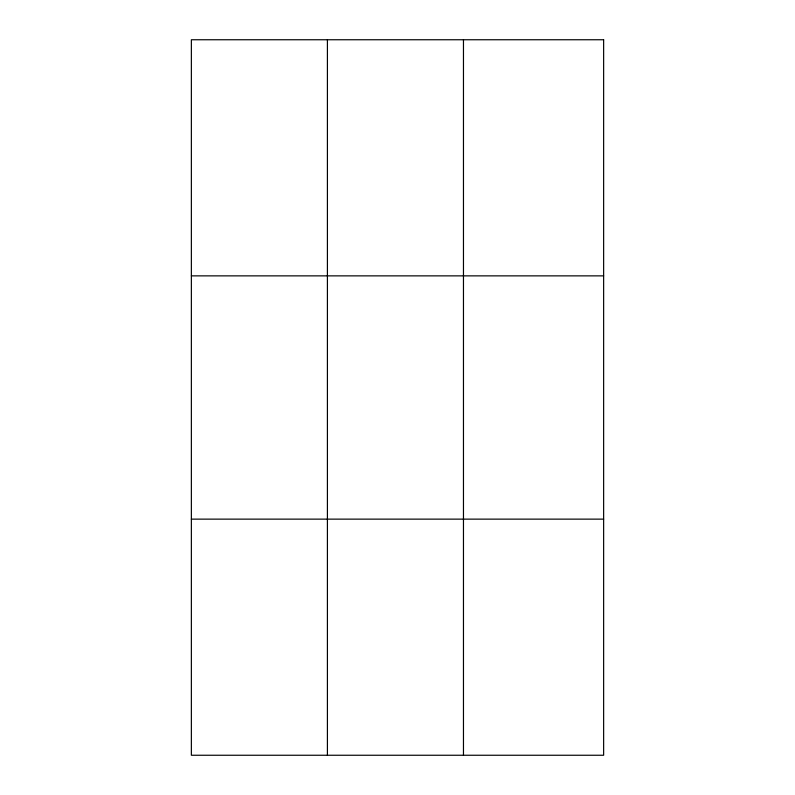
<?xml version="1.0" encoding="UTF-8"?>
<svg xmlns="http://www.w3.org/2000/svg" width="795" height="795" viewBox="0 0 795 795"><rect width="100%" height="100%" fill="white"/><g stroke="black" fill="none" stroke-linecap="round" stroke-linejoin="round"><path stroke-width="1.19" d="M327.411 755.25L327.411 39.75M463.465 755.25L463.465 39.75M191.366 275.865L603.634 275.865M191.366 519.135L603.634 519.135M603.634 39.75L603.634 755.25L191.366 755.25L191.366 39.75L603.634 39.75"/></g></svg>
